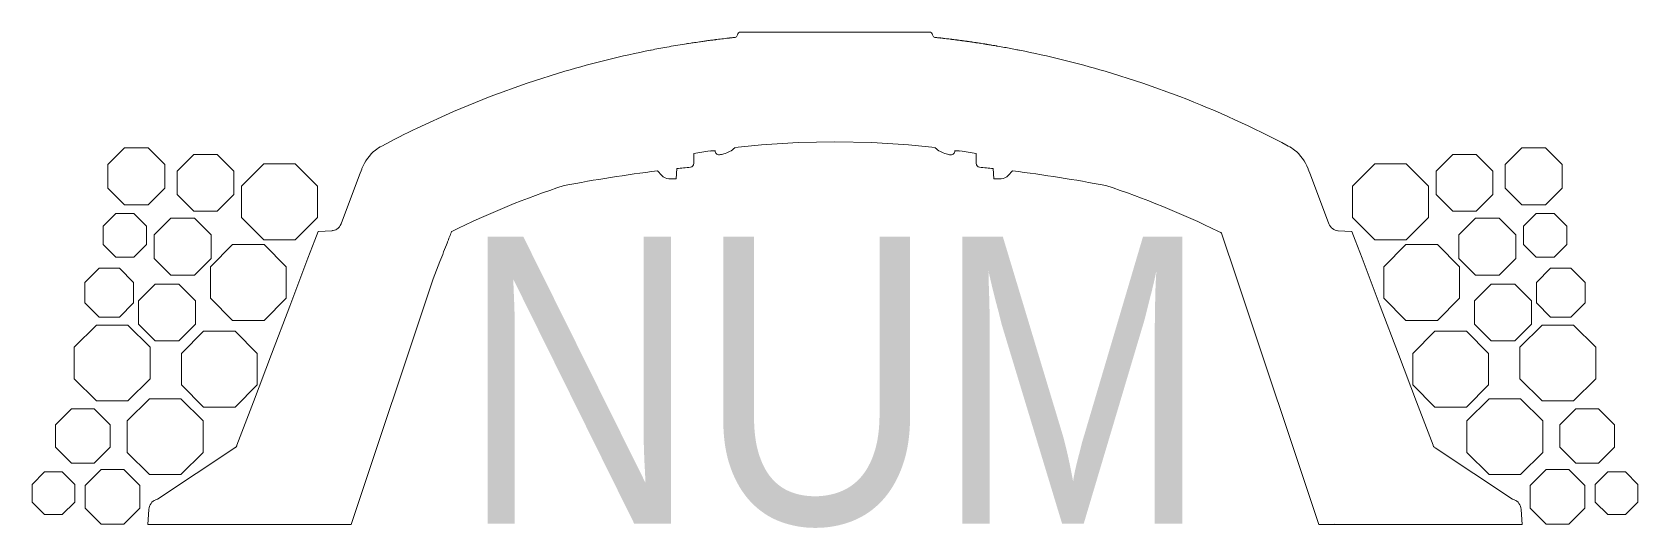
# Model space of a CAD drawing. Header units: inches. Extents: x -1.6 to 37.6, y -0.1 to 12.
import ezdxf
from ezdxf.enums import TextEntityAlignment as Align

# ---------------------------------------------------------------- set-up
doc = ezdxf.new("R2010")
doc.units = ezdxf.units.IN
doc.header["$MEASUREMENT"] = 0
doc.layers.add('SEPTICAD', color=7, linetype='Continuous')
doc.styles.add('SEPTICAD', font='ARIALN.TTF')

msp = doc.modelspace()

# ---------------------------------------------------------------- linework, layer by layer
at = {"layer": 'SEPTICAD', "lineweight": 15}
for p, q in [((15.559, 11.871), (15.559, 11.871)), ((15.625, 11.935), (15.625, 11.935)), ((20.375, 11.935), (20.375, 11.935)), ((21.111, 11.79), (21.111, 11.79)), ((21.15, 11.785), (21.15, 11.785)), ((21.189, 11.779), (21.189, 11.779)), ((21.2, 11.778), (21.2, 11.778)), ((13.904, 11.635), (13.904, 11.635)), ((21.963, 11.659), (21.963, 11.659)), ((22.436, 11.572), (22.436, 11.572)), ((6.801, 9.124), (6.801, 9.124)), ((6.952, 9.224), (6.952, 9.224)), ((14.954, 9.102), (14.954, 9.104)), ((15.079, 9.109), (15.079, 9.112)), ((15.182, 9.011), (15.177, 9.011)), ((15.289, 9.032), (15.289, 9.032)), ((20.711, 9.032), (20.711, 9.032)), ((20.823, 9.011), (20.823, 9.011)), ((20.921, 9.112), (20.921, 9.109)), ((21.046, 9.104), (21.046, 9.102)), ((29.048, 9.224), (29.048, 9.224)), ((29.199, 9.124), (29.199, 9.124)), ((14.477, 8.709), (14.477, 8.709)), ((21.523, 8.709), (21.523, 8.709)), ((11.397, 8.261), (11.397, 8.261)), ((24.603, 8.261), (24.603, 8.261)), ((8.658, 7.143), (8.657, 7.144)), ((8.551, 6.876), (8.552, 6.875))]:
    msp.add_line(p, q, dxfattribs=at)
for points in [[(14.329, 11.707), (14.329, 11.707), (14.377, 11.715), (14.372, 11.714), (14.402, 11.719), (14.432, 11.724), (14.484, 11.732), (14.513, 11.736), (14.545, 11.741), (14.578, 11.746), (14.613, 11.751), (14.613, 11.751), (14.661, 11.758), (14.699, 11.764), (14.725, 11.767), (14.725, 11.767), (14.751, 11.771), (14.751, 11.771), (14.777, 11.775), (14.777, 11.775), (14.803, 11.778), (14.829, 11.782), (14.834, 11.783), (14.856, 11.786), (14.856, 11.786)], [(14.878, 11.789), (14.878, 11.789), (14.9, 11.792), (14.922, 11.795), (14.922, 11.795)], [(14.944, 11.797), (14.944, 11.797), (14.966, 11.8), (14.965, 11.8)], [(15.023, 11.808), (15.023, 11.808), (15.045, 11.811), (15.045, 11.811), (15.067, 11.813), (15.067, 11.813), (15.08, 11.815), (15.08, 11.815)], [(15.108, 11.819), (15.108, 11.819), (15.119, 11.82), (15.119, 11.82)], [(15.198, 11.83), (15.198, 11.83), (15.242, 11.835), (15.242, 11.835), (15.255, 11.837), (15.255, 11.837)], [(15.395, 11.853), (15.395, 11.853), (15.414, 11.855), (15.414, 11.855)], [(15.428, 11.857), (15.428, 11.857), (15.45, 11.859), (15.449, 11.859), (15.471, 11.862), (15.471, 11.862), (15.491, 11.864), (15.513, 11.866), (15.512, 11.866)], [(15.567, 11.872), (15.57, 11.873), (15.582, 11.877), (15.582, 11.877)], [(15.698, 12), (17.3, 12), (18.7, 12), (18.7, 12), (20.302, 12)], [(20.418, 11.877), (20.418, 11.877), (20.43, 11.873), (20.441, 11.871), (20.441, 11.871)], [(20.456, 11.869), (20.456, 11.869), (20.47, 11.868), (20.47, 11.868)], [(20.522, 11.862), (20.522, 11.862), (20.545, 11.86), (20.543, 11.86), (20.553, 11.859), (20.553, 11.859)], [(20.576, 11.856), (20.57, 11.857), (20.607, 11.853), (20.613, 11.852), (20.613, 11.852), (20.619, 11.851)], [(20.633, 11.85), (20.633, 11.85), (20.649, 11.848), (20.648, 11.848)], [(20.666, 11.846), (20.665, 11.846), (20.673, 11.845), (20.671, 11.845), (20.722, 11.839), (20.721, 11.84), (20.729, 11.839), (20.729, 11.839)], [(20.749, 11.836), (20.743, 11.837), (20.776, 11.833), (20.773, 11.833), (20.811, 11.829), (20.804, 11.83), (20.836, 11.826), (20.836, 11.826), (20.848, 11.824), (20.848, 11.824)], [(20.873, 11.821), (20.873, 11.821), (20.879, 11.82), (20.879, 11.82)], [(20.92, 11.815), (20.92, 11.815), (20.946, 11.812), (20.942, 11.812), (20.954, 11.811), (20.954, 11.811)], [(20.981, 11.807), (20.981, 11.807), (20.991, 11.806), (20.991, 11.806)], [(21.003, 11.804), (21.003, 11.804), (21.025, 11.802), (21.025, 11.802), (21.048, 11.799), (21.048, 11.799)], [(21.068, 11.796), (21.068, 11.796), (21.079, 11.794), (21.079, 11.794)], [(21.124, 11.788), (21.122, 11.789), (21.132, 11.787), (21.128, 11.788), (21.139, 11.786), (21.139, 11.786)], [(21.226, 11.774), (21.232, 11.773), (21.251, 11.771), (21.251, 11.771)], [(21.273, 11.768), (21.273, 11.768), (21.284, 11.766), (21.284, 11.766)], [(21.308, 11.763), (21.308, 11.763), (21.328, 11.76), (21.328, 11.76)], [(21.339, 11.758), (21.339, 11.758), (21.348, 11.757), (21.349, 11.757)], [(21.369, 11.754), (21.369, 11.754), (21.4, 11.749), (21.4, 11.749), (21.408, 11.748), (21.408, 11.748)], [(21.435, 11.744), (21.43, 11.745), (21.444, 11.743), (21.444, 11.743)], [(13.505, 11.56), (13.505, 11.56), (13.516, 11.562), (13.516, 11.562)], [(21.491, 11.735), (21.491, 11.735), (21.511, 11.732), (21.511, 11.732)], [(21.548, 11.727), (21.548, 11.727), (21.582, 11.721), (21.613, 11.717), (21.613, 11.717), (21.642, 11.712), (21.642, 11.712)], [(21.654, 11.71), (21.654, 11.71), (21.671, 11.707), (21.671, 11.707), (21.683, 11.705), (21.683, 11.705), (21.695, 11.703), (21.695, 11.703), (21.704, 11.702), (21.704, 11.702)], [(21.718, 11.7), (21.718, 11.7), (21.736, 11.697), (21.736, 11.697), (21.753, 11.694), (21.753, 11.694), (21.776, 11.69), (21.776, 11.69)], [(21.817, 11.683), (21.817, 11.683), (21.823, 11.682), (21.823, 11.682), (21.846, 11.678), (21.846, 11.678), (21.887, 11.672), (21.893, 11.671), (21.916, 11.667), (21.916, 11.667)], [(22.484, 11.562), (22.484, 11.562), (22.495, 11.56), (22.495, 11.56)], [(7.819, 9.662), (7.819, 9.662), (8.7, 10.063), (8.7, 10.063), (9.593, 10.428), (9.593, 10.428), (10.498, 10.756), (10.498, 10.756), (11.413, 11.046), (11.413, 11.046)], [(24.587, 11.046), (24.587, 11.046), (25.502, 10.756), (25.502, 10.756), (26.407, 10.428), (26.407, 10.428)], [(14.558, 9.042), (14.558, 9.042), (14.558, 8.956), (14.558, 8.834), (14.558, 8.806)], [(19.789, 9.251), (19.789, 9.251), (18.895, 9.308), (18, 9.327), (17.105, 9.308), (16.211, 9.251), (16.211, 9.251)], [(21.442, 8.806), (21.442, 8.834), (21.442, 8.956), (21.442, 9.042), (21.442, 9.042)], [(5.961, 7.33), (5.961, 7.33), (6.413, 8.521), (6.466, 8.66), (6.468, 8.666), (6.471, 8.673), (6.471, 8.673)], [(13.776, 8.506), (13.776, 8.506), (13.672, 8.619)], [(14.142, 8.674), (14.13, 8.426), (14.13, 8.426), (14.019, 8.426), (13.953, 8.426)], [(22.047, 8.426), (21.981, 8.426), (21.87, 8.426), (21.87, 8.426), (21.858, 8.674)], [(22.328, 8.619), (22.224, 8.506), (22.224, 8.506)], [(29.529, 8.673), (29.532, 8.666), (29.534, 8.66), (29.534, 8.66), (29.587, 8.521), (30.039, 7.33), (30.039, 7.33)], [(3.418, 1.919), (3.418, 1.919), (3.425, 1.935), (3.425, 1.935), (3.826, 2.989), (4.269, 4.157), (4.712, 5.324), (5.155, 6.491), (5.321, 6.928), (5.404, 7.146), (5.741, 7.162), (5.741, 7.162)], [(5.772, 7.166), (5.772, 7.166), (5.803, 7.174), (5.803, 7.174), (5.832, 7.186), (5.86, 7.202), (5.86, 7.202)], [(34.72, 0.372), (34.72, 0.372), (34.75, 0), (34.549, 0), (34.364, 0), (34.317, 0), (33.636, 0), (33.59, 0), (33.25, 0), (33.125, 0), (33.049, 0), (32.563, 0), (32.375, 0), (32.188, 0), (31.624, 0), (31.575, 0), (31.375, 0), (31.213, 0), (31.205, 0), (31.191, 0), (31.106, 0), (30.362, 0), (30.18, 0), (30.177, 0), (30.169, 0.001), (30.169, 0.001), (30.162, 0.003), (30.156, 0.007), (30.156, 0), (29.792, 0), (27.794, 5.989), (27.422, 7.104), (27.422, 7.104)], [(30.259, 7.162), (30.259, 7.162), (30.596, 7.146), (30.679, 6.928), (30.845, 6.491), (31.288, 5.324), (31.731, 4.157), (32.174, 2.989), (32.575, 1.935), (32.575, 1.935)], [(8.37, 6.41), (8.205, 5.988), (8.206, 5.989), (6.208, 0), (6.112, 0), (6.091, 0), (5.844, 0), (5.844, 0.007)], [(1.443, 0.605), (1.443, 0.605), (1.488, 0.623), (1.488, 0.623), (3.375, 1.87), (3.375, 1.87)], [(32.582, 1.919), (32.582, 1.919), (32.59, 1.905), (32.59, 1.905)], [(32.601, 1.892), (32.601, 1.892), (32.612, 1.88), (32.625, 1.87), (32.625, 1.87), (34.512, 0.623), (34.512, 0.623), (34.557, 0.605), (34.557, 0.605)], [(5.823, 0), (5.82, 0), (5.638, 0), (4.894, 0), (4.809, 0), (4.795, 0), (4.787, 0), (4.625, 0), (4.419, 0), (4.376, 0), (3.812, 0), (3.625, 0), (3.438, 0), (2.951, 0), (2.875, 0), (2.75, 0), (2.41, 0), (2.364, 0), (1.683, 0), (1.636, 0), (1.25, 0), (1.28, 0.372), (1.28, 0.372)]]:
    msp.add_lwpolyline(points, dxfattribs=at)
for points in [[(1.663, 8.771), (1.663, 8.197), (1.257, 7.791), (0.683, 7.791), (0.277, 8.197), (0.277, 8.771), (0.683, 9.177), (1.257, 9.177)], [(3.351, 8.615), (3.351, 8.041), (2.945, 7.635), (2.371, 7.635), (1.965, 8.041), (1.965, 8.615), (2.371, 9.021), (2.945, 9.021)], [(32.649, 8.615), (32.649, 8.041), (33.055, 7.635), (33.629, 7.635), (34.035, 8.041), (34.035, 8.615), (33.629, 9.021), (33.055, 9.021)], [(34.337, 8.771), (34.337, 8.197), (34.743, 7.791), (35.317, 7.791), (35.723, 8.197), (35.723, 8.771), (35.317, 9.177), (34.743, 9.177)], [(5.384, 8.245), (5.384, 7.48), (4.843, 6.939), (4.078, 6.939), (3.536, 7.48), (3.536, 8.245), (4.078, 8.787), (4.843, 8.787)], [(30.616, 8.245), (30.616, 7.48), (31.157, 6.939), (31.922, 6.939), (32.464, 7.48), (32.464, 8.245), (31.922, 8.787), (31.157, 8.787)], [(1.222, 7.268), (1.222, 6.829), (0.912, 6.519), (0.473, 6.519), (0.162, 6.829), (0.162, 7.268), (0.473, 7.579), (0.912, 7.579)], [(2.794, 7.058), (2.794, 6.484), (2.388, 6.078), (1.814, 6.078), (1.408, 6.484), (1.408, 7.058), (1.814, 7.464), (2.388, 7.464)], [(33.206, 7.058), (33.206, 6.484), (33.612, 6.078), (34.186, 6.078), (34.592, 6.484), (34.592, 7.058), (34.186, 7.464), (33.612, 7.464)], [(34.778, 7.268), (34.778, 6.829), (35.088, 6.519), (35.527, 6.519), (35.838, 6.829), (35.838, 7.268), (35.527, 7.579), (35.088, 7.579)], [(4.626, 6.284), (4.626, 5.519), (4.085, 4.977), (3.319, 4.977), (2.778, 5.519), (2.778, 6.284), (3.319, 6.825), (4.085, 6.825)], [(31.374, 6.284), (31.374, 5.519), (31.915, 4.977), (32.681, 4.977), (33.222, 5.519), (33.222, 6.284), (32.681, 6.825), (31.915, 6.825)], [(0.907, 5.896), (0.907, 5.403), (0.558, 5.054), (0.065, 5.054), (-0.284, 5.403), (-0.284, 5.896), (0.065, 6.245), (0.558, 6.245)], [(35.093, 5.896), (35.093, 5.403), (35.442, 5.054), (35.935, 5.054), (36.284, 5.403), (36.284, 5.896), (35.935, 6.245), (35.442, 6.245)], [(2.411, 5.456), (2.411, 4.882), (2.005, 4.476), (1.431, 4.476), (1.026, 4.882), (1.026, 5.456), (1.431, 5.862), (2.005, 5.862)], [(33.589, 5.456), (33.589, 4.882), (33.995, 4.476), (34.569, 4.476), (34.974, 4.882), (34.974, 5.456), (34.569, 5.862), (33.995, 5.862)], [(1.308, 4.321), (1.308, 3.555), (0.767, 3.014), (0.002, 3.014), (-0.539, 3.555), (-0.539, 4.321), (0.002, 4.862), (0.767, 4.862)], [(3.92, 4.171), (3.92, 3.405), (3.379, 2.864), (2.613, 2.864), (2.072, 3.405), (2.072, 4.171), (2.613, 4.712), (3.379, 4.712)], [(32.08, 4.171), (32.08, 3.405), (32.621, 2.864), (33.387, 2.864), (33.928, 3.405), (33.928, 4.171), (33.387, 4.712), (32.621, 4.712)], [(34.692, 4.321), (34.692, 3.555), (35.233, 3.014), (35.998, 3.014), (36.539, 3.555), (36.539, 4.321), (35.998, 4.862), (35.233, 4.862)], [(0.332, 2.435), (0.332, 1.884), (-0.057, 1.494), (-0.608, 1.494), (-0.998, 1.884), (-0.998, 2.435), (-0.608, 2.825), (-0.057, 2.825)], [(2.598, 2.525), (2.598, 1.759), (2.056, 1.218), (1.291, 1.218), (0.75, 1.759), (0.75, 2.525), (1.291, 3.066), (2.056, 3.066)], [(33.402, 2.525), (33.402, 1.759), (33.944, 1.218), (34.709, 1.218), (35.25, 1.759), (35.25, 2.525), (34.709, 3.066), (33.944, 3.066)], [(35.668, 2.435), (35.668, 1.884), (36.057, 1.494), (36.608, 1.494), (36.998, 1.884), (36.998, 2.435), (36.608, 2.825), (36.057, 2.825)], [(-1.263, 1.283), (-1.568, 0.978), (-1.568, 0.548), (-1.263, 0.243), (-0.833, 0.243), (-0.528, 0.548), (-0.528, 0.978), (-0.833, 1.283)], [(1.057, 0.954), (1.057, 0.403), (0.667, 0.013), (0.116, 0.013), (-0.274, 0.403), (-0.274, 0.954), (0.116, 1.344), (0.667, 1.344)], [(34.943, 0.954), (34.943, 0.403), (35.333, 0.013), (35.884, 0.013), (36.274, 0.403), (36.274, 0.954), (35.884, 1.344), (35.333, 1.344)], [(37.263, 1.283), (37.568, 0.978), (37.568, 0.548), (37.263, 0.243), (36.833, 0.243), (36.528, 0.548), (36.528, 0.978), (36.833, 1.283)]]:
    msp.add_lwpolyline(points, close=True, dxfattribs=at)
for centre, major_axis, start_param, end_param in [((18, -15.545), (0, 27.545), 0.123949, 0.124836), ((18, -15.545), (0, 27.545), 0.12133, 0.122217), ((18, -15.545), (0, 27.545), 0.118174, 0.120471), ((18, -15.545), (0, 27.545), 0.115293, 0.115914), ((18, -15.545), (0, 27.545), 0.114798, 0.115293), ((18, -15.545), (0, 27.545), 0.111199, 0.114364), ((18, -15.545), (0, 27.545), 0.107718, 0.108938), ((18, -15.545), (0, 27.545), 0.104663, 0.107718), ((18, -15.545), (0, 27.545), 0.103357, 0.104663), ((18, -15.545), (0, 27.545), 0.10205, 0.102596), ((18, -15.545), (0, 27.545), 0.096834, 0.098681), ((18, -15.545), (0, 27.545), 0.096493, 0.096817), ((15.552, 11.952), (0, 0.0818), 3.554269, 4.501775), ((15.698, 11.918), (0, 0.0818), 6.283185, 7.643368), ((20.302, 11.918), (0, 0.0818), 4.923003, 6.283185), ((20.448, 11.952), (0, 0.0818), 1.78141, 2.728911), ((18, -15.545), (0, 27.545), 6.185752, 6.186351), ((18, -15.545), (0, 27.545), 6.18401, 6.18519), ((18, -15.545), (0, 27.545), 6.18314, 6.18401), ((18, -15.545), (0, 27.545), 6.180998, 6.181902), ((18, -15.545), (0, 27.545), 6.178721, 6.179264), ((18, -15.545), (0, 27.545), 6.177417, 6.178111), ((18, -15.545), (0, 27.545), 6.174116, 6.17489), ((18, -15.545), (0, 27.545), 6.16917, 6.170169), ((18, -15.545), (0, 27.545), 6.167285, 6.1689), ((18, -15.545), (0, 27.545), 6.164837, 6.165931), ((18, -15.545), (0, 27.545), 6.163965, 6.164469), ((18, -15.545), (0, 27.545), 6.161362, 6.162192), ((18, -15.545), (0, 27.545), 6.160341, 6.160954), ((18, -15.545), (0, 27.545), 6.159669, 6.160341), ((18.002, -15.526), (0, 27.526), 6.159128, 6.159651), ((18, -15.545), (0, 27.545), 6.158106, 6.158563), ((18, -15.545), (0, 27.545), 6.157277, 6.158106), ((18, -15.545), (0, 27.545), 6.156548, 6.157277), ((18, -15.545), (0, 27.545), 6.156108, 6.156548), ((18, -15.545), (0, 27.545), 6.155674, 6.156108), ((18, -15.545), (0, 27.545), 6.155058, 6.155674), ((18, -15.545), (0, 27.545), 6.153179, 6.154082), ((18, -15.545), (0, 27.545), 6.151787, 6.15274), ((18, -15.545), (0, 27.545), 6.150571, 6.151014), ((18, -15.545), (0, 27.545), 6.149354, 6.150179), ((18, -15.545), (0, 27.545), 6.146719, 6.147804), ((18, -15.545), (0, 27.545), 6.145699, 6.146376), ((18, -15.545), (0, 27.545), 0.178979, 0.263923), ((18, -15.545), (0, 27.545), 0.162927, 0.178541), ((18, -15.545), (0, 27.545), 0.145892, 0.162927), ((18, -15.545), (0, 27.545), 6.145087, 6.145699), ((18, -15.545), (0, 27.545), 6.144481, 6.145087), ((18, -15.545), (0, 27.545), 6.143263, 6.14369), ((18, -15.545), (0, 27.545), 6.14219, 6.143263), ((18, -15.545), (0, 27.545), 6.137964, 6.138432), ((18, -15.545), (0, 27.545), 6.135396, 6.135947), ((18, -15.545), (0, 27.545), 6.132593, 6.133059), ((18, -15.545), (0, 27.545), 6.131425, 6.132593), ((18, -15.545), (0, 27.545), 6.126181, 6.127449), ((18, -15.545), (0, 27.545), 6.125579, 6.126181), ((18, -15.545), (0, 27.545), 6.118849, 6.125579), ((18, -15.545), (0, 27.545), 6.11273, 6.118849), ((18, -15.545), (0, 27.545), 6.106605, 6.11273), ((18, -15.545), (0, 27.545), 6.104644, 6.106605), ((18, -15.545), (0, 27.545), 6.019262, 6.104207), ((18, -15.545), (0, 27.545), 5.830335, 5.94375), ((18, -15.545), (0, 27.545), 0.415022, 0.45285), ((7.39, 8.243), (0, 1.091), 0.630083, 1.165619), ((7.39, 8.243), (0, 1.091), 0.45285, 0.630083), ((18, -15.545), (0, 24.873), 0.133999, 0.151548), ((18, -32.953), (0, 42.185), 0.075601, 0.078843), ((15.169, 9.109), (0, 0.0982), 1.570796, 3.225687), ((15.12, 9.75), (0, 0.742), 3.232723, 3.393501), ((15.12, 9.75), (0, 0.742), 3.3935, 3.845081), ((18, -15.545), (0, 24.873), 0.07856, 0.10724), ((18, -15.545), (0, 24.873), 6.175945, 6.204625), ((20.88, 9.75), (0, 0.742), 2.438104, 2.889685), ((20.88, 9.75), (0, 0.742), 2.889685, 3.057441), ((20.831, 9.109), (0, 0.0982), 3.057498, 4.71239), ((18, -32.953), (0, 42.185), 6.204342, 6.207584), ((18, -15.545), (0, 24.873), 6.131637, 6.149173), ((28.61, 8.243), (0, 1.091), 5.653093, 5.830335), ((28.61, 8.243), (0, 1.091), 5.117529, 5.653093), ((18, -32.953), (0, 41.839), 0.113083, 0.173021), ((18, -32.953), (0, 41.839), 0.091985, 0.100764), ((14.469, 8.806), (0, 0.0971), 3.233578, 4.712389), ((21.531, 8.806), (0, 0.0971), 1.570796, 3.049608), ((18, -32.953), (0, 41.839), 6.182421, 6.1912), ((18, -32.953), (0, 41.839), 6.110164, 6.170103), ((18, -15.545), (0, 24.873), 0.293801, 0.42217), ((13.953, 8.699), (0, 0.273), 2.356194, 3.141593), ((22.047, 8.699), (0, 0.273), 3.141593, 3.926991), ((18, -15.545), (0, 24.873), 5.860912, 5.989384), ((5.73, 7.435), (0, 0.273), 3.185225, 3.311261), ((5.73, 7.435), (0, 0.273), 3.689426, 4.31969), ((154.149, -61.183), (0, 172.801), 1.164283, 1.165972), ((18, -15.545), (0, 24.873), 5.857159, 5.860912), ((30.27, 7.435), (0, 0.273), 1.963496, 3.09796), ((121.651, -45.992), (0, 134.23), 1.165972, 1.169739), ((3.31, 1.987), (0, 0.136), 3.686603, 3.813206), ((3.31, 1.987), (0, 0.136), 3.813206, 4.193039), ((32.69, 1.987), (0, 0.136), 1.963495, 2.090084), ((32.69, 1.987), (0, 0.136), 2.216661, 2.343277), ((1.529, 0.349), (0, 0.273), 0.349066, 1.48353), ((34.471, 0.349), (0, 0.273), 4.799655, 5.934119), ((5.824, 0.038), (0, 0.0385), 3.11569, 3.745529)]:
    msp.add_ellipse(centre, major_axis=major_axis, ratio=0.916667, start_param=start_param, end_param=end_param, dxfattribs=at)

# ---------------------------------------------------------------- texts
at = {"layer": 'SEPTICAD', "style": 'SEPTICAD'}
msp.add_attdef('NUM', text='#', height=7, dxfattribs=at).set_placement((18, -2.08), align=Align.BOTTOM_CENTER)

doc.saveas('drawing.dxf')
